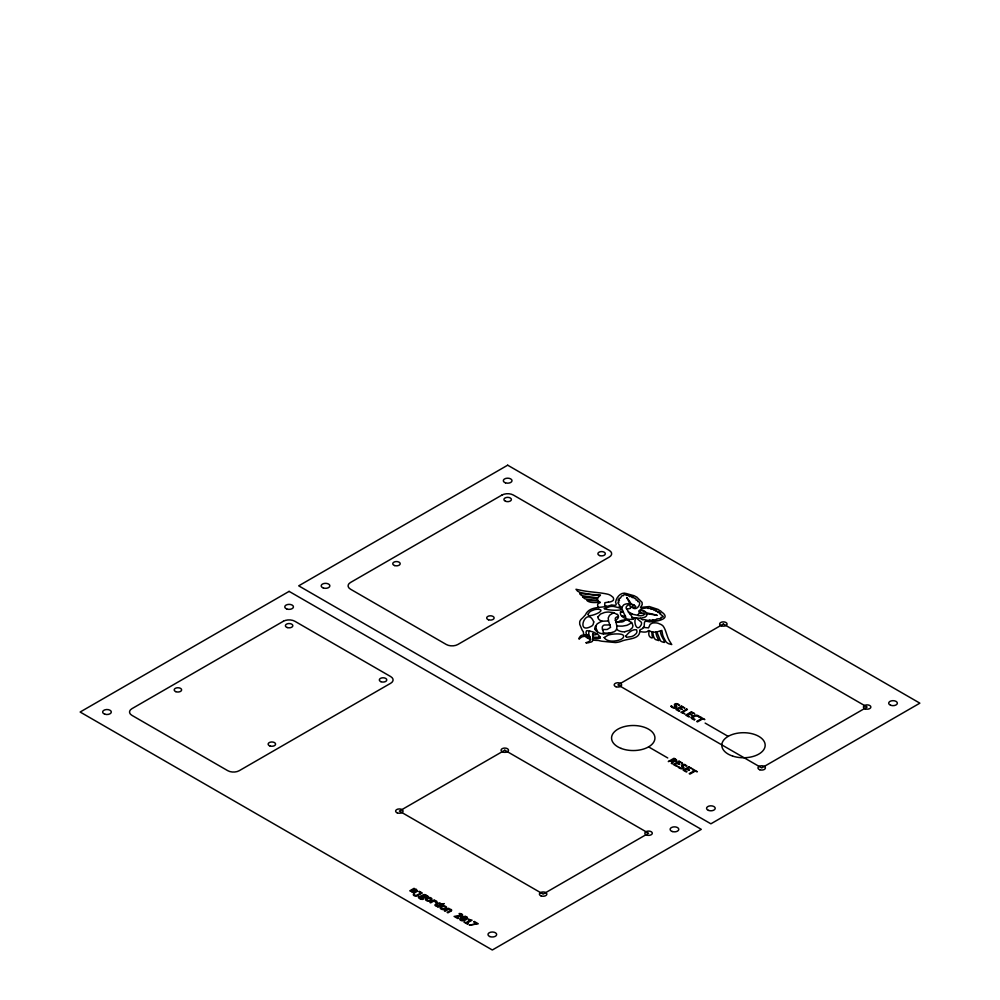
<?xml version="1.0" encoding="UTF-8"?>
<svg xmlns="http://www.w3.org/2000/svg" width="1000" height="1000" viewBox="0 0 1000 1000"><rect width="100%" height="100%" fill="white"/><g stroke="black" fill="none" stroke-linecap="round" stroke-linejoin="round"><path stroke-width="1.5" d="M586.337 642.625A6.375 3.675 0 0 0 585.95 642.75L586.087 642.9A3.675 2.125 0 0 0 586.475 642.913A9.062 5.238 0 0 0 588.375 642.75L591.4 641.938A4.662 2.7 0 0 0 592.5 641.125L592.987 637.35A23.588 13.625 0 0 1 592.663 634.1M649.237 630.725L649.188 630.9A37.15 21.45 0 0 0 648.812 633.562L648.787 633.763A16.738 9.663 0 0 0 649.237 635.925L649.85 636.763A9.488 5.475 0 0 0 651.438 637.9L652.887 637.675A5.863 3.388 0 0 0 652.775 637.375L652.588 636.962A23.912 13.812 0 0 1 652.15 635.837L652.013 634.8A29 16.738 0 0 0 651.988 633.962L651.762 631.763M608.413 602.112A5.7 3.287 0 0 0 611.512 601.45L612.062 601.175A10.987 6.338 0 0 0 612.675 600.812L613.062 600.538A2.537 1.462 0 0 0 613.425 600.062L613.587 598.962A7.388 4.263 0 0 0 612.888 597.175L610.763 595.5A21.438 12.375 0 0 0 609.8 594.987L609.312 594.75A7.163 4.138 0 0 0 608.075 594.288L606.413 593.913A47.65 27.513 0 0 0 604.513 593.55L601.975 593.15A33.013 19.062 0 0 0 600.188 592.913L588.525 591.575A75.287 43.463 0 0 1 581.638 590.462L576 589.275L577.5 591.087A9.963 5.75 0 0 0 581.112 592.663L588.05 593.938A101.45 58.575 0 0 0 592.35 594.5L600.475 594.975L597.537 598.162A8.175 4.725 0 0 0 597.812 600.288L598.387 601.087A7.562 4.363 0 0 0 599.75 602.15A2.45 1.412 0 0 1 600.312 602.575L598.65 603.237A7.412 4.275 0 0 0 597.913 604.062L597.812 604.237A3.975 2.3 0 0 0 597.625 604.75L597.625 605.325A9.225 5.325 0 0 0 598.575 607.362L598.913 607.712M598.125 616.75L600.487 614.05L604.475 612.513A12.112 7 0 0 1 608.513 612.038L613.237 612.55L617.263 614.487M672.25 761.725L671.312 763.3L672.163 763.8L673.1 762.175A2.9 1.675 0 0 0 673.325 761.712L673.35 761.625A1.825 1.05 0 0 0 673.263 761.25A2.85 1.65 0 0 0 673.825 761.413L674.112 761.462A1.575 0.912 0 0 0 674.65 761.462A1.288 0.737 0 0 0 675.4 761.35M620.775 611.675C618.188 616.838 628.6 620.7 632.863 619.038M625.15 620.025L623.987 621.163A4.862 2.8 0 0 1 621.737 622L618.438 622.05A19.025 10.987 0 0 1 615.675 621.725M635.688 618.025C633.275 622.075 636.862 632.962 641.188 624.875A9.712 5.613 0 0 0 641.312 622.2L636.487 618.112M675.612 704.613L676.75 704.287A2.9 1.675 0 0 1 678.138 704.862L678.3 704.925A5.1 2.938 0 0 0 678.587 705.113L678.65 705.163M682.812 765.275L683.95 764.95M643.325 611.413L643.688 611.388A2.263 1.312 0 0 1 644.312 611.675A7.763 4.487 0 0 1 644.65 611.9L643.312 611.587M648.4 630.562L648.713 630.525A2.462 1.412 0 0 1 649.45 630.85M422.775 894.987L422.788 894.975A2.288 1.325 0 0 1 423.587 894.663A2.737 1.575 0 0 1 425.125 894.7A2.85 1.65 0 0 1 426.062 895.088M670.75 706.338L671.488 705.913M679.775 705.175L679.075 705.575A4.4 2.537 0 0 0 678.737 705.25L678.713 705.212M694.25 719.8L694.987 719.375A2.637 1.525 0 0 1 694.087 719.15L692.663 717.487L695.925 715.825A1.55 0.9 0 0 1 696.9 715.875M414.9 889.825L411.475 891.8L412.25 892.25L415.225 890.6M416.65 890.788L413.188 892.8L413.963 893.238L417.55 891.137L416.875 890.013M413.963 894.275L413.225 894.7A3.337 1.925 0 0 0 413.55 895.05L413.6 895.1A3.975 2.3 0 0 0 414.05 895.413L414.175 895.475M418 895.475L422.287 893.012L419.387 891.338L418.775 891.688L420.9 892.913L417.188 895.05A1.925 1.113 0 0 1 416.012 895.45M677.95 767L678.688 766.575A4.5 2.6 0 0 0 679.137 766.988L679.262 767.1A4.75 2.75 0 0 0 679.925 767.562M440.962 904.587L438.675 905.812M441.625 904.212L444.225 903.6L438.075 907.163L437.375 906.762L438.15 906.263A4.462 2.575 0 0 1 436.8 906.312A2.225 1.288 0 0 1 435.238 905.475A1.512 0.875 0 0 1 435.275 904.925M686.975 765.85L686.275 766.25A4.4 2.537 0 0 0 685.95 765.913L685.85 765.837A5.1 2.938 0 0 1 685.5 765.588L685.425 765.537M448.025 909.562L445.125 911.237L444.35 910.788L448.713 908.263L449.688 909.112A2.338 1.35 0 0 0 450.1 909.15L450.525 909.275A1.787 1.025 0 0 1 450.913 909.438L450.962 909.463A1.85 1.062 0 0 1 451.662 910.288A2.537 1.462 0 0 1 450.712 911.162M450.763 911.188L447.9 912.837L447.125 912.387L449.9 910.788A1.438 0.825 0 0 0 450.375 909.675M462.362 917.862L462.388 917.85A8.213 4.737 0 0 1 463.4 917.362L463.475 917.337A4.913 2.837 0 0 1 464.412 917.087A1.325 0.762 0 0 1 465.238 917.1A1.538 0.887 0 0 1 466.15 917.487M464.938 919.388L464.913 919.412A8.6 4.963 0 0 1 464.162 919.788L463.975 919.875A4 2.312 0 0 1 462.875 920.163A2.037 1.175 0 0 1 462.075 920.175A1.7 0.975 0 0 1 461.138 919.775M425.425 896.513L424.6 896.725A1.35 0.775 0 0 1 424.038 896.688A1.875 1.075 0 0 1 423.562 896.488L423.462 896.413M612.075 632.463C620.125 630.737 615.638 623.275 615.262 618.35A4.838 2.788 0 0 1 616.562 617.075L618.375 616.4M462.587 915.062A2.712 1.562 0 0 1 461.138 916.225L461.175 916.275M593.1 640.025A15.3 8.838 0 0 0 596.225 640.387L598.337 640.438A25.538 14.737 0 0 0 602 641.25L615.4 642.55A13.963 8.062 0 0 0 622.188 640.925C628.55 638.4 640.3 639.55 639.8 630.337L640.125 629.65C648.062 627.55 640.888 619.975 647.688 621.438L649.488 621.838A2.537 1.462 0 0 0 650.8 621.725C657.575 621.35 672.013 618.825 661.25 611.712A2.612 1.512 0 0 0 660.588 611L658.838 610.025A2.037 1.175 0 0 0 657.95 609.375L649.262 606.538L640.5 607.45L642.212 604.6L642.075 602.388L636.812 597.125A2 1.15 0 0 0 636.237 596.9L634.338 595.85A2.612 1.512 0 0 0 633.112 595.475L626.413 593.55C621.287 591.525 616.425 597.225 615.763 601.5A2.525 1.462 0 0 0 615.588 602.263C617.225 605.775 615.662 605.6 611.512 604.95C603.138 608.787 589.75 605.037 585.4 614.888L582.525 618.025A13.963 8.062 0 0 0 579.7 621.938L579.712 624.237L581.95 629.675A25.525 14.737 0 0 0 583.375 631.8L583.45 633.013A15.312 8.838 0 0 0 584.075 634.812L588.488 634.862M461.037 916.325L460.8 916.388A3.3 1.9 0 0 1 460.175 916.488L460.062 916.5A3.1 1.787 0 0 1 459.162 916.575L458.95 916.575A6.125 3.538 0 0 1 457.9 916.587L455.812 916.562L458.587 918.162L457.85 918.587L454.1 916.413L457.738 916.012M694.163 715.487L694.338 715.425A3.562 2.05 0 0 1 695.8 715.163A4 2.312 0 0 1 697.275 715.312A4.812 2.775 0 0 1 699.075 716.213A4.25 2.45 0 0 1 699.475 716.65L698.775 717.188A4.725 2.737 0 0 0 698.375 716.625L698.35 716.587A3.538 2.037 0 0 0 696.963 715.812M675.387 761.338L675.462 761.312A2.375 1.375 0 0 0 676.462 760.713M674.525 760.875L673.962 760.9A2.362 1.363 0 0 1 673.45 760.825A2.587 1.5 0 0 1 673 760.6L672.25 760.175L674.85 759.513A1.863 1.075 0 0 1 675.462 760.125M675.387 707.188A1.262 0.725 0 0 1 674.75 707.438L674.775 707.463M424.012 895.25L423.975 895.263A1.85 1.062 0 0 0 423.325 895.575M674.638 707.5L674.287 707.5A1.975 1.137 0 0 1 673.637 707.387A3.85 2.225 0 0 1 673.1 707.113L672.712 706.9A4.75 2.75 0 0 1 672.038 706.438L671.925 706.325A4.5 2.6 0 0 1 671.475 705.913M584.025 634.812L582.163 635.163A4.675 2.7 0 0 0 580.775 635.788L579.35 637.537A8.2 4.737 0 0 0 579.062 638.737M624.738 631.725L629.412 630.363L632.075 628.062A12.112 7 0 0 0 632.9 625.725L632.025 623L628.65 620.675M599.95 602.275L599.663 602.3A37.163 21.45 0 0 1 595.037 602.525L594.7 602.537A16.738 9.663 0 0 1 590.962 602.275L589.513 601.925A9.488 5.475 0 0 1 587.537 601L586.8 600.337L587.925 600.175A5.863 3.388 0 0 1 588.45 600.237L589.15 600.337A23.9 13.8 0 0 0 591.112 600.6L592.9 600.675A28.95 16.712 0 0 1 594.362 600.688L598.162 600.825M422.137 898.775L421.637 898.8A1.538 0.887 0 0 1 421.112 898.675A2.413 1.4 0 0 1 420.513 898.425L420.5 898.425A3.938 2.275 0 0 1 419.613 897.8M421.75 895.738L421.8 895.738A3.375 1.95 0 0 1 422.238 895.713M438.575 905.825L438.475 905.825A5.088 2.938 0 0 1 437.463 905.875M592.663 635.112L595.737 634.712A3.413 1.975 0 0 0 597.038 634.012A19.2 11.087 0 0 1 598.875 635.413L600.363 638.2L596.462 638.737A13.225 7.638 0 0 1 593.175 638.312M608.413 602.112L604.9 602.7L604.625 605.275L605.962 605.887M458.537 916.025L458.462 916.025A6.2 3.575 0 0 1 457.738 916.012M420.462 897.15L422.038 897.862A2.4 1.388 0 0 1 422.638 898.325M415.15 889.025L415.05 889.025A2.45 1.412 0 0 0 414.288 889.1L414.125 888.3L409.762 890.812L410.538 891.263L413.312 889.663A4.025 2.325 0 0 1 414.038 889.513A1.363 0.787 0 0 1 414.412 889.45M599.812 595.7L579.712 593.45A5.4 3.125 0 0 0 580.013 594.113L580.788 594.875A6.238 3.6 0 0 0 582.487 595.788L597.638 597.85M608.475 620.975L603.15 621.175A9.575 5.525 0 0 0 600.35 621.938L597.175 623.862A12.862 7.425 0 0 0 596.013 626.875L596.038 627.65A18.3 10.562 0 0 0 596.8 629.963L596.975 630.337A20.038 11.562 0 0 1 597.6 632.05M597.812 600.288L592.25 599.95A46.487 26.837 0 0 1 590.837 599.825L589.788 599.712A33.125 19.125 0 0 1 587.712 599.462L585.788 599.05A5.45 3.15 0 0 1 584.525 598.525L582.587 596.838L590.062 597.863A86.188 49.763 0 0 0 594.237 598.263L597.463 598.538M640.775 612.263L639.15 612.163L638.787 611L641.513 608.663L648.275 607.7L647.712 608.413L651.688 608.362L650.863 609.163A7.7 4.438 0 0 1 653.325 609.188C654.65 609.025 652.013 610.462 654.938 610.125A7.788 4.5 0 0 1 656.375 610.35L655.5 611L656.25 611.1A7.925 4.575 0 0 1 657.537 611.375L659.212 611.938L657.513 612.225A15.738 9.087 0 0 1 660.7 613.337C656.688 612.975 666.263 616.975 662.312 617.087A6.737 3.887 0 0 0 661.062 617.375C662.763 619.625 654.362 617.987 656.575 619.925A14.8 8.537 0 0 1 652.65 619.675L653.612 620.462L649.312 620.025A1.737 1 0 0 0 649.613 620.363C648.787 621.25 643.562 618.688 642.812 619.875A17.913 10.337 0 0 1 640.238 618.237M429.625 898.05L429.575 898.037A2.625 1.512 0 0 0 428.85 898.012L428.713 898.05A2.85 1.65 0 0 0 428.113 898.2M435.15 901.275L435.075 901.263A2.562 1.475 0 0 0 434.487 901.225L434.125 901.225A4.988 2.875 0 0 0 433.462 901.25L430.65 902.875L429.875 902.425L434.237 899.912L434.925 900.312L434.15 900.8A3.975 2.3 0 0 1 435.662 900.837C437.7 900.788 437.3 903.775 435.375 902.5A2.837 1.638 0 0 0 436.112 901.925L435.788 901.462M465.438 919.05L461.275 918.675A2.963 1.713 0 0 0 460.988 919.025M461.85 918.162L466.05 918.562M586.95 636.35L589.738 636.838M592.95 637.212L597.513 637.3A6.95 4.013 0 0 0 600.05 636.688M610.188 624.95L604.45 625A4.1 2.362 0 0 0 603.25 625.525L602.35 626.763A15.7 9.062 0 0 0 602.75 630.025M632.163 617.463L639.25 618.275A9.688 5.587 0 0 0 641.263 618.15L644.938 617.125A6.062 3.5 0 0 0 646.85 615.125L646.912 614.075A8.287 4.787 0 0 0 644.5 611.138A8.975 5.175 0 0 0 642 610.188L640.525 610.562A3.862 2.225 0 0 0 640.387 611.45L640.575 611.962A5.387 3.113 0 0 0 641.712 613.112L645.275 613.975L642.962 615.312A4.162 2.4 0 0 1 641.462 615.662L641.25 615.675A7.975 4.612 0 0 1 639.75 615.725L629.7 613.638M643.188 627.413L648.512 627.875L649.525 625.85A5.7 3.3 0 0 1 650.675 624.05L652.25 623.162A2.537 1.462 0 0 1 653.075 622.95L654.987 622.85A7.388 4.263 0 0 1 658.088 623.263L660.975 624.487A21.438 12.375 0 0 1 661.875 625.05L662.288 625.325A7.163 4.138 0 0 1 663.062 626.038L663.737 627A47.7 27.538 0 0 1 664.35 628.1L665.05 629.562A32.975 19.038 0 0 1 665.462 630.6L667.775 637.325A75.275 43.463 0 0 0 669.7 641.3L671.75 644.562L668.612 643.688A9.963 5.75 0 0 1 665.875 641.612L663.688 637.6A101.463 58.575 0 0 1 662.712 635.125L661.875 630.425L656.363 632.125A8.175 4.725 0 0 1 652.688 631.962L651.3 631.638A7.562 4.363 0 0 1 649.463 630.85M425.012 895.225L425.037 895.238A1.512 0.875 0 0 1 425.675 895.55M640.05 631.413L640.337 631.5A9.15 5.288 0 0 0 644.013 632.075L644.975 632.075A3.975 2.3 0 0 0 645.837 631.975L646.137 631.912A7.4 4.275 0 0 0 647.575 631.487L648.462 630.825M589.812 637.188L588.962 636.712M633.188 605.237L632.288 605.425A2.913 1.688 0 0 1 633.088 605.737L633.663 605.75A1.65 0.95 0 0 0 633.25 605.212M632.612 619.175A18.425 10.637 0 0 0 631.775 616.65L631.388 615.913A39.288 22.675 0 0 0 629.175 613.05L626.15 607.825A7.738 4.462 0 0 1 626.213 607.137L626.287 606.888A4.062 2.35 0 0 1 626.775 606.138L627.487 605.562A18.188 10.5 0 0 1 628.15 605.112L629.338 604.763L630.688 606.75A5.387 3.113 0 0 0 632.675 607.4L633.575 607.513A3.862 2.225 0 0 0 634.913 607.463L635.788 606.575A7.925 4.575 0 0 0 634.113 605.138M705.138 723.088L728.15 736.375M671.688 707.113L672.138 707.362A7.7 4.438 0 0 0 672.85 707.725L673.1 707.837A3.7 2.138 0 0 0 674.212 708.125A2.237 1.288 0 0 0 676.712 706.9M675.55 759.163L674 758.263L668.288 761.562L672.025 760.75M648.587 746.888L667.75 757.962M426.525 895.45L428.113 896.375L426.812 896.325M671.325 706.85L671.4 706.888A1.988 1.15 0 0 1 671.688 707.087M678.525 767.525L678.6 767.562A1.988 1.15 0 0 1 678.888 767.763L679.338 768.037A7.7 4.438 0 0 0 680.05 768.4L680.3 768.512A3.7 2.138 0 0 0 681.413 768.787A2.237 1.288 0 0 0 683.925 767.562L683.787 767.412A4.025 2.325 0 0 0 683.625 767.013L683.238 766.462A4.525 2.612 0 0 0 683.012 766.2L682.788 765.8M440.962 903.688L441.012 903.725A3.212 1.863 0 0 0 439.925 903.25M679.925 767.575L680.3 767.788A3.85 2.225 0 0 0 680.837 768.062A1.975 1.137 0 0 0 681.35 768.15L681.975 768.138A1.262 0.725 0 0 0 682.588 767.85M597 633.987L594.2 632.475A21.062 12.163 0 0 0 592.163 631.65L587.2 630.688A1.3 0.75 0 0 0 586.375 630.988L586.013 632.612A13.15 7.588 0 0 0 586.888 634.763M422.9 897.6L421.625 896.787M467.212 917.425L467.312 917.55A3.262 1.887 0 0 1 466.85 918.975A7.037 4.062 0 0 1 464.4 920.413A3.987 2.3 0 0 1 463.075 920.75A3.425 1.975 0 0 1 461.887 920.725A3.287 1.9 0 0 1 459.938 919.725A2.225 1.288 0 0 1 459.888 919.05A3.05 1.762 0 0 1 460.438 918.288M440.863 904.463L440.838 904.45A3.038 1.75 0 0 0 440.375 904.05L440.363 904.05A1.825 1.05 0 0 0 438.888 903.65M579.138 638.987L579.513 638.787A12.2 7.05 0 0 1 582.325 636.725L584.513 636.325A8.912 5.138 0 0 1 586.95 636.35M676.175 705.975L676.087 705.85A4.525 2.612 0 0 0 675.812 705.525L675.588 705.138M462.225 914.55L462.238 914.587A2.35 1.35 0 0 1 462.475 915.05M676.3 706.175L676.413 706.35A4.025 2.325 0 0 1 676.587 706.737L676.625 706.9M682.2 766.65L682.312 766.825A3.162 1.825 0 0 1 682.575 767.2L682.638 767.288M675.113 706.162L674.7 705.55A4.462 2.575 0 0 1 674.412 705L674.4 704.912A2.025 1.175 0 0 1 675.562 703.7A2.212 1.275 0 0 1 676.562 703.675L677.188 703.775A7.462 4.312 0 0 1 677.6 703.85A5.138 2.963 0 0 1 678.625 704.338M682.125 766.538L681.85 766.162A4.462 2.575 0 0 1 681.612 765.675L681.587 765.462A2.025 1.175 0 0 1 682.763 764.375A2.212 1.275 0 0 1 683.763 764.35L684.388 764.45A7.462 4.312 0 0 1 684.8 764.525A5.138 2.963 0 0 1 685.825 765M675.425 706.612L675.387 706.538A3.162 1.825 0 0 0 675.163 706.237M626.962 597.863L628.425 600.712A77 44.462 0 0 1 629.712 603.8L627.2 603.787A6.062 3.5 0 0 0 623.737 604.888L621.925 607.125A9.637 5.562 0 0 0 621.737 608.175L624.338 614.325A14.562 8.413 0 0 1 625.725 618.387M423.688 898.35L423.675 898.325A2.362 1.363 0 0 0 423.462 898.025M418.488 897.513L418.537 897.625A4.638 2.675 0 0 0 421.725 899.325A2.05 1.175 0 0 0 422.663 899.362A1.613 0.938 0 0 0 423.675 898.75M441.312 908.225L441.312 908.25A1.525 0.887 0 0 1 441.25 907.887A2.438 1.4 0 0 1 441.512 907.45L441.562 907.387A4.3 2.487 0 0 1 442.775 906.675A2.85 1.65 0 0 1 443.4 906.525L443.537 906.5A2.625 1.512 0 0 1 444.162 906.513L444.312 906.525A1.787 1.025 0 0 1 445.562 907.562A3.787 2.188 0 0 1 445.325 908A4.713 2.725 0 0 1 444.188 908.725L444.125 908.737A2.275 1.312 0 0 1 443.325 908.938M426.637 899.762L426.625 899.75A1.525 0.887 0 0 1 426.575 899.412A2.438 1.4 0 0 1 426.825 898.962L426.875 898.913A4.3 2.487 0 0 1 428.1 898.188M655.725 632.163L656.175 634.025A86.188 49.763 0 0 0 656.888 636.438L658.775 640.6L655.725 639.637A5.45 3.15 0 0 1 654.837 638.913L654.125 637.8A33.15 19.137 0 0 1 653.675 636.6L653.487 635.988A46.413 26.8 0 0 1 653.275 635.188L652.688 631.962M632.275 607.325C637.038 612.35 642.8 601.175 637.663 601.538A7.688 4.438 0 0 0 637.625 600.125L636.175 600.175L636 599.188A7.788 4.5 0 0 0 635.6 598.362L634.3 598.425A7.925 4.575 0 0 0 633.837 597.688L632.863 596.725L632.35 597.7A15.738 9.087 0 0 0 630.425 595.862L629.862 596.725L627.112 594.788C627.337 597.212 624.038 592.425 623.925 594.925A6.725 3.887 0 0 1 623.438 595.65C620.812 594.65 621.225 599.45 619.025 598.25A14.787 8.537 0 0 0 619.438 600.513L618.1 599.95L618.862 602.438A1.737 1 0 0 1 618.263 602.263C616.25 602.675 622.4 606.987 619.1 606.188A17.975 10.375 0 0 0 621.8 607.612M656.9 632.062L660.475 640.812A6.238 3.6 0 0 0 662.062 641.8L663.375 642.25A5.4 3.125 0 0 0 664.525 642.412C665.337 641.162 659.475 634.75 660.638 630.812M587.463 638A13.8 7.963 0 0 1 585.2 636.3M590.525 639.375A13.8 7.963 0 0 1 587.575 638.062M589.712 630.925A6.887 3.975 0 0 0 588.862 632.087L588.725 634.138L590.438 638.362A8.912 5.138 0 0 1 590.475 639.775L589.575 641.112A11.363 6.562 0 0 1 586.312 642.6M592.825 634.113A4.1 2.375 0 0 1 594.375 632.537M594.975 628.975A10.925 6.3 0 0 1 596.325 628.9M602.612 630.05A16.812 9.712 0 0 1 603.3 633.862M610.462 632.812A8.338 4.812 0 0 1 607.525 633.737L604.212 633.938A10.012 5.775 0 0 1 594.963 627.487L595.075 627.038A8.438 4.875 0 0 1 596.3 625.375M602.325 621.312A8.037 4.638 0 0 1 597.95 616.737M617.562 614.4A8.325 4.8 0 0 1 615.2 620.413M624.763 631.838A8.088 4.675 0 0 1 616.712 629.15M618.138 622.075A8.4 4.85 0 0 1 628.812 620.487M630.388 606.575A23.525 13.587 0 0 1 630.462 608.362A6.112 3.525 0 0 1 626.35 608.825M642.163 613.362A23.55 13.6 0 0 0 639.038 613.325A6.1 3.513 0 0 0 638.225 615.625M614.087 612.788A10.812 6.25 0 0 0 611.5 614L610.087 614.9A6.612 3.812 0 0 0 609.375 615.575L608.237 617.987L608.587 621.388A18.625 10.75 0 0 0 609.075 622.663L610.575 627.362L607.238 629.45A15.412 8.9 0 0 1 602.5 629.375M620.325 612.025A17.225 9.95 0 0 1 623.15 612.275M621.663 615.975A14.25 8.225 0 0 1 625.413 616.175M612.112 632.525A14.275 8.238 0 0 1 603.362 632.9M629.65 603.825A9.488 5.475 0 0 1 634.188 605.075M617.062 625.913A22.25 12.85 0 0 0 622.638 626.087L626.425 625.413A6.612 3.812 0 0 0 627.587 625.013L629.15 624.2A10.725 6.188 0 0 0 631.525 622.413M620.737 611.638A3.325 1.925 0 0 1 622.65 611.325M633.737 617.737A3.762 2.175 0 0 1 632.913 619.062M632.425 614.462A9.887 5.713 0 0 0 630.712 613.075A9.613 5.55 0 0 0 628.3 612.05M626.925 597.875A60.775 35.087 0 0 1 631.138 604.038M646.5 612.925A60.688 35.038 0 0 1 657.212 615.363L652.237 614.487A76.375 44.1 0 0 0 646.838 613.737M694.3 719.712A4.213 2.438 0 0 1 691.287 717.675M691.15 717.6A6.312 3.65 0 0 1 694.225 715.562M683.988 764.912A2.9 1.675 0 0 1 685.35 765.537M675.588 760.15A1.625 0.938 0 0 1 674.538 760.837M675.438 759.262A2.662 1.538 0 0 1 676.65 760.7M416.138 889.112A1.438 0.838 0 0 1 415.637 890.15A2.387 1.375 0 0 0 416.275 890.037M418.175 895.575A2.925 1.688 0 0 1 414.012 895.575M416 895.45A1.388 0.8 0 0 1 414.938 895.138M426.613 896.688A1.65 0.95 0 0 1 426.262 896.912A2.338 1.35 0 0 1 424.775 897.312L424.712 897.288A1.575 0.912 0 0 1 423.837 897.15A2.837 1.638 0 0 1 423 896.8L422.95 896.787A2.775 1.6 0 0 1 422.525 896.5M423.062 897.5A3.575 2.062 0 0 1 423.65 897.962M418.562 897.25A1.412 0.812 0 0 1 419.588 896.663A1.675 0.963 0 0 1 420.487 896.688M420.775 896A1.737 1 0 0 1 421.425 895.763M424.387 895.175A1.35 0.775 0 0 1 424.888 895.212M425.825 898.662A4 2.312 0 0 0 425.513 899.338A3.025 1.75 0 0 0 425.675 899.9L425.712 899.975A3.275 1.887 0 0 0 428.6 901.1A2.025 1.175 0 0 0 429.7 900.863A4.4 2.537 0 0 0 431.575 899.812A4 2.312 0 0 0 431.95 899.15A2.425 1.4 0 0 0 431.7 898.538A2.95 1.7 0 0 0 428.85 897.45A2.55 1.475 0 0 0 427.75 897.625A4.4 2.537 0 0 0 425.887 898.688M429.688 898.075A1.787 1.025 0 0 1 430.875 899.075A3.787 2.188 0 0 1 430.637 899.525A4.713 2.725 0 0 1 429.5 900.25L429.438 900.25A2.275 1.312 0 0 1 428.65 900.462M428.625 900.612A2.362 1.363 0 0 1 426.688 899.837M439.925 903.25A2.562 1.475 0 0 0 438.837 903.138A3.1 1.787 0 0 0 437.612 903.312A5.375 3.1 0 0 0 435.838 904.275L435.7 904.325A3.862 2.225 0 0 0 435.225 904.912M441.3 903.925A1.837 1.062 0 0 1 441.525 904.112M436.438 905.05A3.438 1.988 0 0 1 438.913 903.725M437.463 905.825A1.425 0.825 0 0 1 436.012 905.05M440.513 907.138A4 2.312 0 0 0 440.188 907.825A3.025 1.75 0 0 0 440.363 908.375L440.4 908.45A3.275 1.887 0 0 0 443.288 909.587A2.025 1.175 0 0 0 444.375 909.338A4.4 2.537 0 0 0 446.262 908.288A4 2.312 0 0 0 446.637 907.638A2.425 1.4 0 0 0 446.388 907.025A2.95 1.7 0 0 0 443.537 905.938A2.55 1.475 0 0 0 442.438 906.1A4.4 2.537 0 0 0 440.562 907.163M443.312 909.1A2.362 1.363 0 0 1 441.375 908.312M458.95 916.012A2.763 1.6 0 0 0 459.812 915.95A2.013 1.163 0 0 0 460.462 915.837A1.787 1.037 0 0 0 460.737 915.638L460.9 915.55A1.487 0.85 0 0 0 461.2 915.35M461.238 914.688A1.975 1.137 0 0 0 460.112 914.112L459.913 914.1A4.075 2.35 0 0 0 459.125 914.025L459.2 913.525A3.275 1.887 0 0 1 462.3 914.525M460.688 918.337A5.387 3.113 0 0 1 465.55 916.375M465.6 916.5A3.762 2.175 0 0 1 467.238 917.425M593.75 621.925L593.188 624.388A14.312 8.263 0 0 1 592.212 625.75C574.338 636.525 586.5 604.788 593.75 621.925M604.175 637.55C607.188 642.45 615.6 641.5 620.45 639.625A13.1 7.562 0 0 0 622.788 638.175C627.2 632.863 614.612 633.825 611.675 634.3A16.725 9.65 0 0 0 608.237 635.112L604.175 637.55M625.875 636.1L626.462 637.275L631.425 636.6A11.25 6.5 0 0 0 634.175 635.363L636.175 633.612A9.65 5.575 0 0 0 636.95 631.425L636.55 629.775C632.375 628.913 628.175 632.875 625.875 636.1M588.138 614.175L588.488 615.588C591.9 616.613 607.125 610.05 598.188 609.25A9.65 5.575 0 0 0 594.412 609.7L591.375 610.85A11.25 6.5 0 0 0 589.237 612.438L588.138 614.175M604.338 608.6C609.075 611.287 634.113 610.812 613.5 606.425A9.688 5.587 0 0 0 609.95 606.575L604.338 608.6M468.625 919.287L468.263 919.825L470.337 920.188L466.175 922.588L464.012 922.138L467.6 924.212L468.3 923.812L467.038 923.075L472.05 920.188L468.625 919.287M289.113 591.375L80.138 712.025L492.325 950L701.3 829.35L289.113 591.375M507.675 465.188L298.7 585.837L710.888 823.812L919.862 703.162L507.675 465.188M283.363 621.263L131.9 708.7A8.137 4.7 0 0 0 131.9 715.337L227.763 770.688A8.137 4.7 0 0 0 239.262 770.688L390.725 683.238A8.137 4.7 0 0 0 390.725 676.6L294.862 621.263A8.137 4.7 0 0 0 283.363 621.263M501.912 495.075L350.462 582.513A8.137 4.7 0 0 0 350.462 589.163L446.312 644.5A8.137 4.7 0 0 0 457.825 644.5L609.275 557.062A8.137 4.7 0 0 0 609.275 550.413L513.425 495.075A8.137 4.7 0 0 0 501.912 495.075M504.787 750.212L399.35 811.087L543.138 894.1L648.587 833.225L504.787 750.212M723.35 624.025L617.913 684.9L761.7 767.913L867.138 707.038L723.35 624.025M681.65 706.162L675.938 709.463L679.163 711.325L679.812 710.95L677.362 709.538L679.325 708.4L682.337 709.4L679.975 708.025L681.762 706.988L684.862 708.025L681.65 706.162M686.663 709.062L680.95 712.362L684.862 713.863L682.375 712.438L687.438 709.513L686.663 709.062M691.438 711.825L685.725 715.113L688.95 716.975L689.6 716.6L687.15 715.188L689.112 714.062L692.125 715.05L689.762 713.675L691.562 712.65L694.663 713.675L691.438 711.825M700.738 717.188L700.088 717.562L701.75 718.538L696.7 721.45L697.475 721.9L702.525 718.975L704.85 719.562L700.738 717.188M679.062 761.188L673.35 764.488L676.562 766.338L677.225 765.962L674.775 764.55L676.737 763.425L679.75 764.412L677.387 763.05L679.175 762.013L682.275 763.05L679.062 761.188M688.85 766.838L683.138 770.138L686.363 772L687.013 771.612L684.562 770.2L686.525 769.075L688.888 770.438L689.538 770.062L687.175 768.7L688.975 767.663L692.075 768.7L688.85 766.838M693.25 769.375L692.6 769.762L694.275 770.725L689.212 773.637L689.987 774.087L695.05 771.175L697.375 771.762L693.25 769.375M474.375 921.525L473.688 921.925L476.788 923.713L469.275 925.175L478.25 923.763L474.375 921.525M646.488 835.013A3.725 2.15 0 0 0 652.3 833.375A3.725 2.15 0 0 0 646.95 831.287A3.725 2.15 0 0 0 646.488 835.013M541.05 895.888A3.725 2.15 0 0 0 546.85 894.25A3.725 2.15 0 0 0 541.512 892.163A3.725 2.15 0 0 0 541.05 895.888M397.262 812.875A3.725 2.15 0 0 0 403.062 811.237A3.725 2.15 0 0 0 397.713 809.15A3.725 2.15 0 0 0 397.262 812.875M502.7 751.988A3.725 2.15 0 0 0 508.512 750.362A3.725 2.15 0 0 0 503.162 748.275A3.725 2.15 0 0 0 502.7 751.988M380.962 681.7A3.725 2.15 0 0 0 386.775 680.075A3.725 2.15 0 0 0 381.425 677.987A3.725 2.15 0 0 0 380.962 681.7M269.988 745.987A3.725 2.15 0 0 0 275.587 744.125A3.725 2.15 0 0 0 269.988 742.262A3.725 2.15 0 0 0 269.988 745.987M175.825 691.663A3.725 2.15 0 0 0 181.625 690.037A3.725 2.15 0 0 0 176.287 687.95A3.725 2.15 0 0 0 175.825 691.663M287.25 627.55A3.725 2.15 0 0 0 292.838 625.688A3.725 2.15 0 0 0 287.25 623.825A3.725 2.15 0 0 0 287.25 627.55M104.812 714.188A4.338 2.5 0 0 0 111.312 712.025A4.338 2.5 0 0 0 104.812 709.85A4.338 2.5 0 0 0 104.812 714.188M489.9 936.575A4.338 2.5 0 0 0 496.662 934.688A4.338 2.5 0 0 0 490.438 932.25A4.338 2.5 0 0 0 489.9 936.575M672.3 831.525A4.338 2.5 0 0 0 678.8 829.35A4.338 2.5 0 0 0 672.3 827.175A4.338 2.5 0 0 0 672.3 831.525M286.675 608.938A4.338 2.5 0 0 0 293.438 607.05A4.338 2.5 0 0 0 287.213 604.612A4.338 2.5 0 0 0 286.675 608.938M732.638 756.075A21.688 12.525 0 0 0 765.175 745.225A21.688 12.525 0 0 0 732.638 734.388A21.688 12.525 0 0 0 732.638 756.075M505.575 501.287A3.725 2.15 0 0 0 511.388 499.65A3.725 2.15 0 0 0 506.037 497.562A3.725 2.15 0 0 0 505.575 501.287M394.613 565.562A3.725 2.15 0 0 0 400.2 563.7A3.725 2.15 0 0 0 394.613 561.838A3.725 2.15 0 0 0 394.613 565.562M488.55 619.8A3.725 2.15 0 0 0 494.137 617.938A3.725 2.15 0 0 0 488.55 616.075A3.725 2.15 0 0 0 488.55 619.8M599.75 555.6A3.725 2.15 0 0 0 605.337 553.737A3.725 2.15 0 0 0 599.75 551.875A3.725 2.15 0 0 0 599.75 555.6M721.488 625.887A3.725 2.15 0 0 0 727.075 624.025A3.725 2.15 0 0 0 721.488 622.163A3.725 2.15 0 0 0 721.488 625.887M616.038 686.762A3.725 2.15 0 0 0 621.638 684.9A3.725 2.15 0 0 0 616.038 683.037A3.725 2.15 0 0 0 616.038 686.762M759.837 769.788A3.725 2.15 0 0 0 765.425 767.913A3.725 2.15 0 0 0 759.837 766.05A3.725 2.15 0 0 0 759.837 769.788M865.275 708.9A3.725 2.15 0 0 0 870.875 707.038A3.725 2.15 0 0 0 865.275 705.175A3.725 2.15 0 0 0 865.275 708.9M505.5 482.85A4.338 2.5 0 0 0 512.013 480.688A4.338 2.5 0 0 0 505.5 478.512A4.338 2.5 0 0 0 505.5 482.85M890.588 705.238A4.338 2.5 0 0 0 897.35 703.35A4.338 2.5 0 0 0 891.125 700.913A4.338 2.5 0 0 0 890.588 705.238M708.462 810.387A4.338 2.5 0 0 0 715.212 808.5A4.338 2.5 0 0 0 709 806.062A4.338 2.5 0 0 0 708.462 810.387M323.363 588A4.338 2.5 0 0 0 329.875 585.837A4.338 2.5 0 0 0 323.363 583.663A4.338 2.5 0 0 0 323.363 588M621.087 748.4A21.688 12.525 0 0 0 654.875 738.925A21.688 12.525 0 0 0 623.763 726.762A21.688 12.525 0 0 0 621.087 748.4"/></g></svg>
